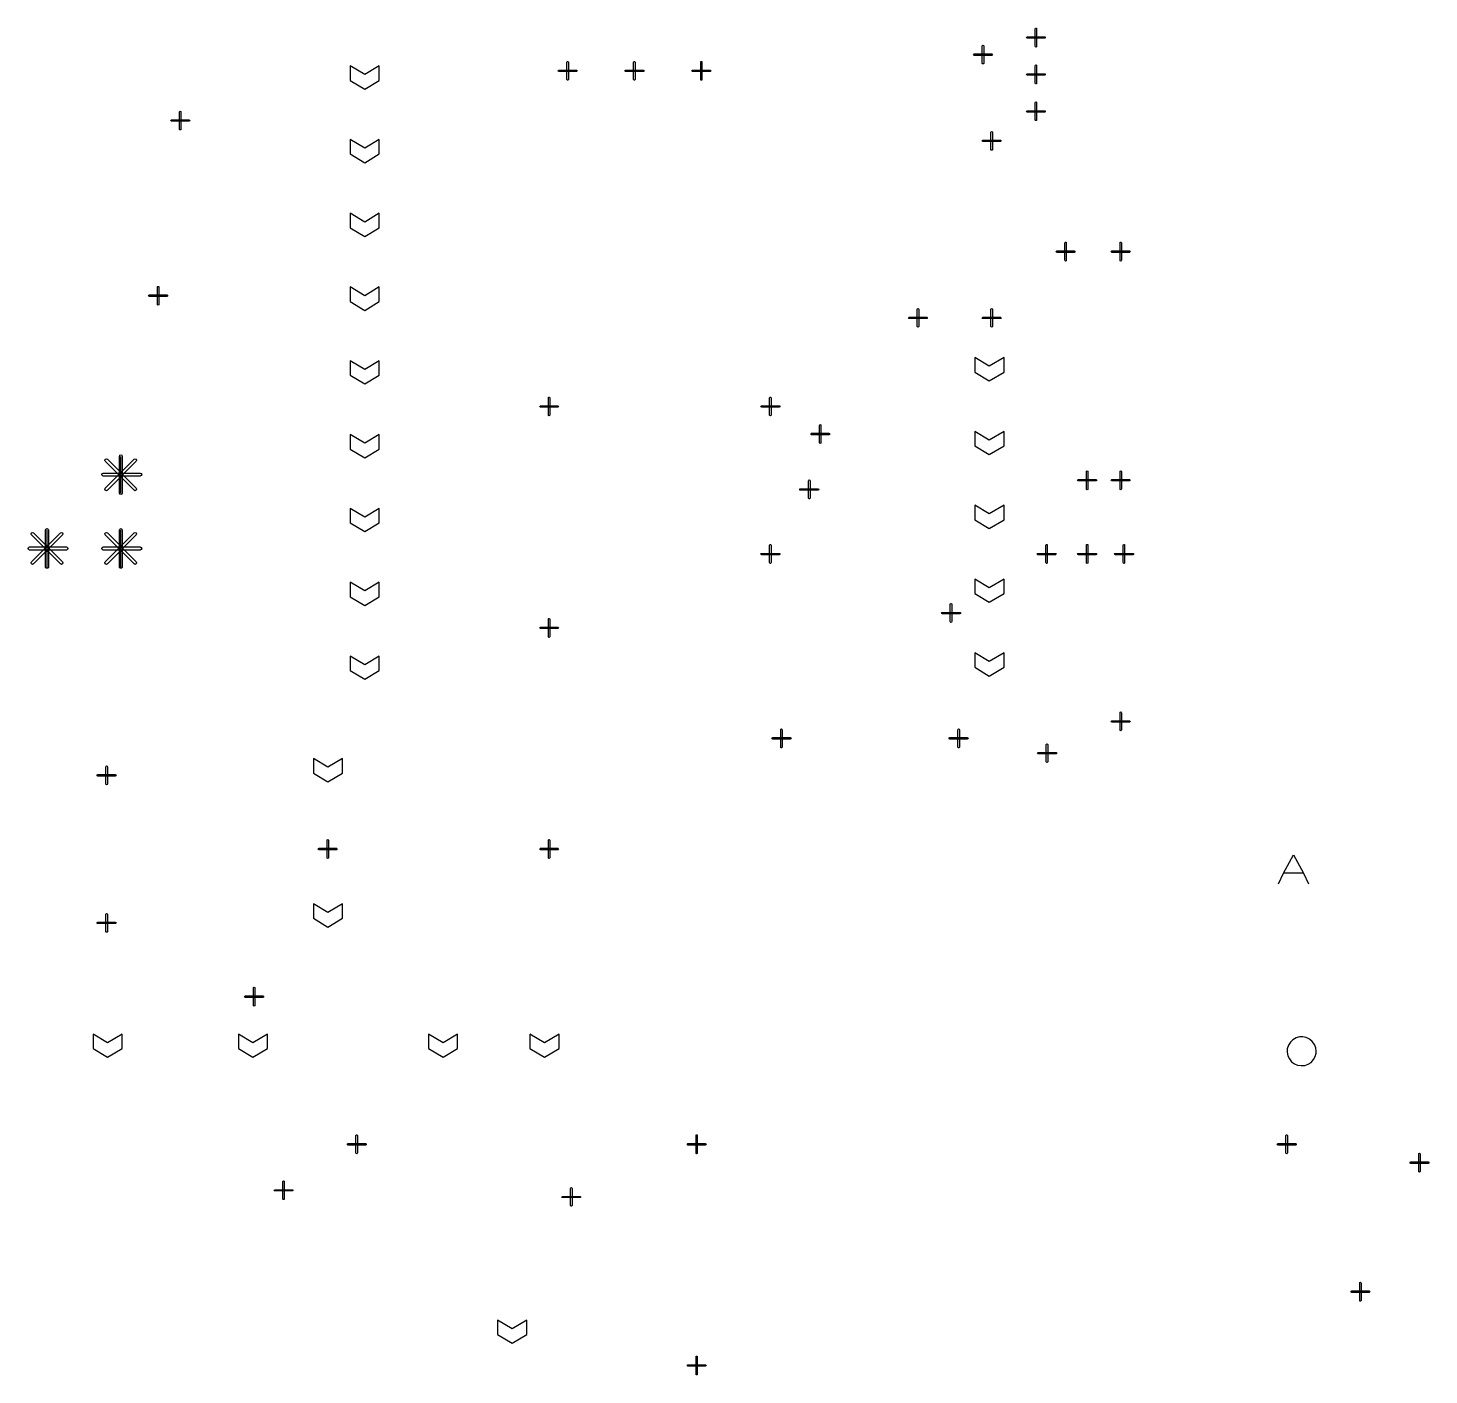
# Model space of a CAD drawing. Extents: x -658 to 530, y -320 to 521.
# Drawn here: x 100.2 to 236.6, y 121.2 to 252.4 of the extents above; entities that cross this region are included whole.
import ezdxf

# ---------------------------------------------------------------- set-up
doc = ezdxf.new("R2010")
doc.units = 0
doc.layers.add('1', color=1, linetype='CONTINUOUS')

msp = doc.modelspace()

# ---------------------------------------------------------------- linework, layer by layer
at = {"layer": '1'}
for p, q in [((197.43, 251.53), (197.45, 251.58)), ((197.45, 251.48), (197.43, 251.53)), ((197.45, 251.58), (197.5, 251.6)), ((197.5, 251.45), (197.45, 251.48)), ((197.5, 251.6), (199.2, 251.6)), ((199.2, 251.45), (197.5, 251.45)), ((198.28, 252.38), (198.3, 252.43)), ((198.28, 250.68), (198.28, 252.38)), ((198.3, 252.43), (198.35, 252.45)), ((198.35, 252.45), (198.4, 252.43)), ((198.4, 252.43), (198.4, 252.38)), ((198.4, 252.38), (198.4, 250.68)), ((199.2, 251.6), (199.25, 251.58)), ((199.25, 251.48), (199.2, 251.45)), ((199.25, 251.58), (199.25, 251.53)), ((199.25, 251.53), (199.25, 251.48)), ((192.25, 249.85), (192.28, 249.9)), ((192.28, 249.8), (192.25, 249.85)), ((192.28, 249.9), (192.33, 249.93)), ((192.33, 249.78), (192.28, 249.8)), ((192.33, 249.93), (194.03, 249.93)), ((194.03, 249.78), (192.33, 249.78)), ((193.1, 250.7), (193.13, 250.75)), ((193.1, 249), (193.1, 250.7)), ((193.13, 250.75), (193.18, 250.78)), ((193.18, 250.78), (193.23, 250.75)), ((193.23, 250.75), (193.25, 250.7)), ((193.25, 250.7), (193.25, 249)), ((194.03, 249.93), (194.08, 249.9)), ((194.08, 249.8), (194.03, 249.78)), ((194.08, 249.9), (194.1, 249.85)), ((194.1, 249.85), (194.08, 249.8)), ((198.3, 250.63), (198.28, 250.68)), ((198.35, 250.6), (198.3, 250.63)), ((198.4, 250.63), (198.35, 250.6)), ((198.4, 250.68), (198.4, 250.63)), ((132.95, 247.93), (131.53, 248.78)), ((131.53, 248.78), (131.53, 247.35)), ((134.35, 248.78), (132.95, 247.93)), ((134.35, 247.35), (134.35, 248.78)), ((152.65, 249.13), (152.68, 249.18)), ((152.65, 247.43), (152.65, 249.13)), ((152.68, 249.18), (152.73, 249.2)), ((152.73, 249.2), (152.78, 249.18)), ((152.78, 249.18), (152.8, 249.13)), ((152.8, 249.13), (152.8, 247.43)), ((159.15, 249.13), (159.18, 249.18)), ((159.15, 247.43), (159.15, 249.13)), ((159.18, 249.18), (159.23, 249.2)), ((159.23, 249.2), (159.28, 249.18)), ((159.28, 249.18), (159.3, 249.13)), ((159.3, 249.13), (159.3, 247.43)), ((165.68, 249.18), (165.73, 249.2)), ((165.68, 249.13), (165.68, 249.18)), ((165.68, 247.43), (165.68, 249.13)), ((165.73, 249.2), (165.78, 249.18)), ((165.78, 249.18), (165.8, 249.13)), ((165.8, 249.13), (165.8, 247.43)), ((193.13, 248.95), (193.1, 249)), ((193.18, 248.95), (193.13, 248.95)), ((193.23, 248.95), (193.18, 248.95)), ((193.25, 249), (193.23, 248.95)), ((198.28, 248.78), (198.3, 248.83)), ((198.28, 247.08), (198.28, 248.78)), ((198.3, 248.83), (198.35, 248.85)), ((198.35, 248.85), (198.4, 248.83)), ((198.4, 248.83), (198.4, 248.78)), ((198.4, 248.78), (198.4, 247.08)), ((131.53, 247.35), (132.95, 246.5)), ((132.95, 246.5), (134.35, 247.35)), ((151.8, 248.28), (151.83, 248.33)), ((151.83, 248.23), (151.8, 248.28)), ((151.83, 248.33), (151.88, 248.35)), ((151.88, 248.23), (151.83, 248.23)), ((151.88, 248.35), (153.58, 248.35)), ((153.58, 248.23), (151.88, 248.23)), ((152.68, 247.38), (152.65, 247.43)), ((152.73, 247.38), (152.68, 247.38)), ((152.78, 247.38), (152.73, 247.38)), ((152.8, 247.43), (152.78, 247.38)), ((153.58, 248.35), (153.63, 248.33)), ((153.63, 248.23), (153.58, 248.23)), ((153.63, 248.33), (153.65, 248.28)), ((153.65, 248.28), (153.63, 248.23)), ((158.3, 248.28), (158.33, 248.33)), ((158.33, 248.23), (158.3, 248.28)), ((158.33, 248.33), (158.38, 248.35)), ((158.38, 248.23), (158.33, 248.23)), ((158.38, 248.35), (160.08, 248.35)), ((160.08, 248.23), (158.38, 248.23)), ((159.18, 247.38), (159.15, 247.43)), ((159.23, 247.38), (159.18, 247.38)), ((159.28, 247.38), (159.23, 247.38)), ((159.3, 247.43), (159.28, 247.38)), ((160.08, 248.35), (160.13, 248.33)), ((160.13, 248.23), (160.08, 248.23)), ((160.13, 248.33), (160.15, 248.28)), ((160.15, 248.28), (160.13, 248.23)), ((164.83, 248.28), (164.85, 248.33)), ((164.85, 248.23), (164.83, 248.28)), ((164.85, 248.33), (164.9, 248.35)), ((164.9, 248.23), (164.85, 248.23)), ((164.9, 248.35), (166.58, 248.35)), ((166.58, 248.23), (164.9, 248.23)), ((165.68, 247.38), (165.68, 247.43)), ((165.73, 247.38), (165.68, 247.38)), ((165.78, 247.38), (165.73, 247.38)), ((165.8, 247.43), (165.78, 247.38)), ((166.58, 248.35), (166.63, 248.33)), ((166.63, 248.23), (166.58, 248.23)), ((166.63, 248.33), (166.65, 248.28)), ((166.65, 248.28), (166.63, 248.23)), ((197.43, 247.93), (197.45, 247.98)), ((197.45, 247.88), (197.43, 247.93)), ((197.45, 247.98), (197.5, 248)), ((197.5, 247.85), (197.45, 247.88)), ((197.5, 248), (199.2, 248)), ((199.2, 247.85), (197.5, 247.85)), ((198.3, 247.03), (198.28, 247.08)), ((198.35, 247), (198.3, 247.03)), ((198.4, 247.03), (198.35, 247)), ((198.4, 247.08), (198.4, 247.03)), ((199.2, 248), (199.25, 247.98)), ((199.25, 247.88), (199.2, 247.85)), ((199.25, 247.98), (199.25, 247.93)), ((199.25, 247.93), (199.25, 247.88)), ((114.9, 244.28), (114.93, 244.33)), ((114.93, 244.33), (114.98, 244.35)), ((114.98, 244.35), (115.03, 244.33)), ((115.03, 244.33), (115.05, 244.28)), ((197.43, 244.33), (197.45, 244.38)), ((197.45, 244.28), (197.43, 244.33)), ((197.45, 244.38), (197.5, 244.4)), ((197.5, 244.4), (199.2, 244.4)), ((198.28, 245.18), (198.3, 245.23)), ((198.28, 243.48), (198.28, 245.18)), ((198.3, 245.23), (198.35, 245.25)), ((198.35, 245.25), (198.4, 245.23)), ((198.4, 245.23), (198.4, 245.18)), ((198.4, 245.18), (198.4, 243.48)), ((199.2, 244.4), (199.25, 244.38)), ((199.25, 244.38), (199.25, 244.33)), ((199.25, 244.33), (199.25, 244.28)), ((114.05, 243.43), (114.08, 243.48)), ((114.08, 243.38), (114.05, 243.43)), ((114.08, 243.48), (114.13, 243.5)), ((114.13, 243.38), (114.08, 243.38)), ((114.13, 243.5), (115.83, 243.5)), ((115.83, 243.38), (114.13, 243.38)), ((114.9, 242.58), (114.9, 244.28)), ((115.05, 244.28), (115.05, 242.58)), ((115.83, 243.5), (115.88, 243.48)), ((115.88, 243.38), (115.83, 243.38)), ((115.88, 243.48), (115.9, 243.43)), ((115.9, 243.43), (115.88, 243.38)), ((197.5, 244.25), (197.45, 244.28)), ((199.2, 244.25), (197.5, 244.25)), ((198.3, 243.43), (198.28, 243.48)), ((198.35, 243.43), (198.3, 243.43)), ((198.4, 243.43), (198.35, 243.43)), ((198.4, 243.48), (198.4, 243.43)), ((199.25, 244.28), (199.2, 244.25)), ((114.93, 242.53), (114.9, 242.58)), ((114.98, 242.53), (114.93, 242.53)), ((115.03, 242.53), (114.98, 242.53)), ((115.05, 242.58), (115.03, 242.53)), ((132.95, 240.75), (131.53, 241.6)), ((131.53, 241.6), (131.53, 240.18)), ((134.35, 241.6), (132.95, 240.75)), ((134.35, 240.18), (134.35, 241.6)), ((193.95, 242.3), (193.98, 242.35)), ((193.95, 240.6), (193.95, 242.3)), ((193.98, 242.35), (194.03, 242.38)), ((194.03, 242.38), (194.08, 242.35)), ((194.08, 242.35), (194.1, 242.3)), ((194.1, 242.3), (194.1, 240.6)), ((193.1, 241.45), (193.13, 241.5)), ((193.13, 241.4), (193.1, 241.45)), ((193.13, 241.5), (193.18, 241.53)), ((193.18, 241.4), (193.13, 241.4)), ((193.18, 241.53), (194.88, 241.53)), ((194.88, 241.4), (193.18, 241.4)), ((193.98, 240.55), (193.95, 240.6)), ((194.03, 240.55), (193.98, 240.55)), ((194.08, 240.55), (194.03, 240.55)), ((194.1, 240.6), (194.08, 240.55)), ((194.88, 241.53), (194.93, 241.5)), ((194.93, 241.4), (194.88, 241.4)), ((194.93, 241.5), (194.95, 241.45)), ((194.95, 241.45), (194.93, 241.4)), ((131.53, 240.18), (132.95, 239.33)), ((132.95, 239.33), (134.35, 240.18)), ((132.95, 233.55), (131.53, 234.4)), ((131.53, 234.4), (131.53, 233)), ((134.35, 234.4), (132.95, 233.55)), ((134.35, 233), (134.35, 234.4)), ((131.53, 233), (132.95, 232.15)), ((132.95, 232.15), (134.35, 233)), ((200.3, 230.68), (200.33, 230.73)), ((200.33, 230.63), (200.3, 230.68)), ((200.33, 230.73), (200.38, 230.75)), ((200.38, 230.75), (202.08, 230.75)), ((201.15, 231.53), (201.18, 231.58)), ((201.15, 229.83), (201.15, 231.53)), ((201.18, 231.58), (201.23, 231.6)), ((201.23, 231.6), (201.28, 231.58)), ((201.28, 231.58), (201.28, 231.53)), ((201.28, 231.53), (201.28, 229.83)), ((202.08, 230.75), (202.13, 230.73)), ((202.13, 230.73), (202.13, 230.68)), ((202.13, 230.68), (202.13, 230.63)), ((205.68, 230.68), (205.7, 230.73)), ((205.7, 230.63), (205.68, 230.68)), ((205.7, 230.73), (205.75, 230.75)), ((205.75, 230.75), (207.45, 230.75)), ((206.53, 231.53), (206.55, 231.58)), ((206.53, 229.83), (206.53, 231.53)), ((206.55, 231.58), (206.6, 231.6)), ((206.6, 231.6), (206.65, 231.58)), ((206.65, 231.58), (206.68, 231.53)), ((206.68, 231.53), (206.68, 229.83)), ((207.45, 230.75), (207.5, 230.73)), ((207.5, 230.73), (207.53, 230.68)), ((207.53, 230.68), (207.5, 230.63)), ((200.38, 230.6), (200.33, 230.63)), ((202.08, 230.6), (200.38, 230.6)), ((201.18, 229.78), (201.15, 229.83)), ((201.23, 229.75), (201.18, 229.78)), ((201.28, 229.78), (201.23, 229.75)), ((201.28, 229.83), (201.28, 229.78)), ((202.13, 230.63), (202.08, 230.6)), ((205.75, 230.6), (205.7, 230.63)), ((207.45, 230.6), (205.75, 230.6)), ((206.55, 229.78), (206.53, 229.83)), ((206.6, 229.75), (206.55, 229.78)), ((206.65, 229.78), (206.6, 229.75)), ((206.68, 229.83), (206.65, 229.78)), ((207.5, 230.63), (207.45, 230.6)), ((112.75, 227.23), (112.78, 227.28)), ((112.75, 225.53), (112.75, 227.23)), ((112.78, 227.28), (112.83, 227.28)), ((112.83, 227.28), (112.88, 227.28)), ((112.88, 227.28), (112.9, 227.23)), ((112.9, 227.23), (112.9, 225.53)), ((132.95, 226.38), (131.53, 227.23)), ((131.53, 227.23), (131.53, 225.8)), ((134.35, 227.23), (132.95, 226.38)), ((134.35, 225.8), (134.35, 227.23)), ((111.9, 226.38), (111.93, 226.43)), ((111.93, 226.33), (111.9, 226.38)), ((111.93, 226.43), (111.98, 226.45)), ((111.98, 226.3), (111.93, 226.33)), ((111.98, 226.45), (113.68, 226.45)), ((113.68, 226.3), (111.98, 226.3)), ((112.78, 225.48), (112.75, 225.53)), ((112.83, 225.45), (112.78, 225.48)), ((112.88, 225.48), (112.83, 225.45)), ((112.9, 225.53), (112.88, 225.48)), ((113.68, 226.45), (113.73, 226.43)), ((113.73, 226.33), (113.68, 226.3)), ((113.73, 226.43), (113.75, 226.38)), ((113.75, 226.38), (113.73, 226.33)), ((131.53, 225.8), (132.95, 224.95)), ((132.95, 224.95), (134.35, 225.8)), ((185.93, 224.2), (185.95, 224.25)), ((185.95, 224.15), (185.93, 224.2)), ((185.95, 224.25), (186, 224.28)), ((186, 224.15), (185.95, 224.15)), ((186, 224.28), (187.7, 224.28)), ((187.7, 224.15), (186, 224.15)), ((186.78, 225.05), (186.8, 225.1)), ((186.78, 223.38), (186.78, 225.05)), ((186.8, 225.1), (186.85, 225.13)), ((186.85, 225.13), (186.9, 225.1)), ((186.9, 225.1), (186.93, 225.05)), ((186.93, 225.05), (186.93, 223.38)), ((187.7, 224.28), (187.75, 224.25)), ((187.75, 224.15), (187.7, 224.15)), ((187.75, 224.25), (187.75, 224.2)), ((187.75, 224.2), (187.75, 224.15)), ((193.1, 224.2), (193.13, 224.25)), ((193.13, 224.15), (193.1, 224.2)), ((193.13, 224.25), (193.18, 224.28)), ((193.18, 224.15), (193.13, 224.15)), ((193.18, 224.28), (194.88, 224.28)), ((194.88, 224.15), (193.18, 224.15)), ((193.95, 225.05), (193.98, 225.1)), ((193.95, 223.38), (193.95, 225.05)), ((193.98, 225.1), (194.03, 225.13)), ((194.03, 225.13), (194.08, 225.1)), ((194.08, 225.1), (194.1, 225.05)), ((194.1, 225.05), (194.1, 223.38)), ((194.88, 224.28), (194.93, 224.25)), ((194.93, 224.15), (194.88, 224.15)), ((194.93, 224.25), (194.95, 224.2)), ((194.95, 224.2), (194.93, 224.15)), ((186.8, 223.33), (186.78, 223.38)), ((186.85, 223.3), (186.8, 223.33)), ((186.9, 223.33), (186.85, 223.3)), ((186.93, 223.38), (186.9, 223.33)), ((193.98, 223.33), (193.95, 223.38)), ((194.03, 223.3), (193.98, 223.33)), ((194.08, 223.33), (194.03, 223.3)), ((194.1, 223.38), (194.08, 223.33)), ((132.95, 219.18), (131.53, 220.03)), ((131.53, 220.03), (131.53, 218.63)), ((134.35, 220.03), (132.95, 219.18)), ((134.35, 218.63), (134.35, 220.03)), ((193.8, 219.5), (192.4, 220.35)), ((192.4, 220.35), (192.4, 218.93)), ((195.23, 220.35), (193.8, 219.5)), ((195.23, 218.93), (195.23, 220.35)), ((131.53, 218.63), (132.95, 217.78)), ((132.95, 217.78), (134.35, 218.63)), ((192.4, 218.93), (193.8, 218.08)), ((193.8, 218.08), (195.23, 218.93)), ((150, 215.6), (150.03, 215.65)), ((150.03, 215.65), (150.08, 215.65)), ((150.08, 215.65), (151.75, 215.65)), ((150.85, 216.48), (150.9, 216.5)), ((150.85, 216.43), (150.85, 216.48)), ((150.85, 214.75), (150.85, 216.43)), ((150.9, 216.5), (150.95, 216.48)), ((150.95, 216.48), (150.98, 216.43)), ((150.98, 216.43), (150.98, 214.75)), ((151.75, 215.65), (151.8, 215.65)), ((151.8, 215.65), (151.83, 215.6)), ((171.55, 215.6), (171.58, 215.65)), ((171.58, 215.65), (171.63, 215.65)), ((171.63, 215.65), (173.33, 215.65)), ((172.4, 216.43), (172.43, 216.48)), ((172.4, 214.75), (172.4, 216.43)), ((172.43, 216.48), (172.48, 216.5)), ((172.48, 216.5), (172.53, 216.48)), ((172.53, 216.48), (172.55, 216.43)), ((172.55, 216.43), (172.55, 214.75)), ((173.33, 215.65), (173.38, 215.65)), ((173.38, 215.65), (173.4, 215.6)), ((150.03, 215.55), (150, 215.6)), ((150.08, 215.53), (150.03, 215.55)), ((151.75, 215.53), (150.08, 215.53)), ((150.85, 214.7), (150.85, 214.75)), ((150.9, 214.68), (150.85, 214.7)), ((150.95, 214.7), (150.9, 214.68)), ((150.98, 214.75), (150.95, 214.7)), ((151.8, 215.55), (151.75, 215.53)), ((151.83, 215.6), (151.8, 215.55)), ((171.58, 215.55), (171.55, 215.6)), ((171.63, 215.53), (171.58, 215.55)), ((173.33, 215.53), (171.63, 215.53)), ((172.43, 214.7), (172.4, 214.75)), ((172.48, 214.68), (172.43, 214.7)), ((172.53, 214.7), (172.48, 214.68)), ((172.55, 214.75), (172.53, 214.7)), ((173.38, 215.55), (173.33, 215.53)), ((173.4, 215.6), (173.38, 215.55)), ((176.4, 212.9), (176.43, 212.95)), ((176.43, 212.95), (176.48, 212.98)), ((176.48, 212.98), (178.18, 212.98)), ((177.25, 213.75), (177.28, 213.8)), ((177.25, 212.05), (177.25, 213.75)), ((177.28, 213.8), (177.33, 213.83)), ((177.33, 213.83), (177.38, 213.8)), ((177.38, 213.8), (177.4, 213.75)), ((177.4, 213.75), (177.4, 212.05)), ((178.18, 212.98), (178.23, 212.95)), ((178.23, 212.95), (178.25, 212.9)), ((193.8, 212.3), (192.4, 213.15)), ((192.4, 213.15), (192.4, 211.75)), ((195.23, 213.15), (193.8, 212.3)), ((195.23, 211.75), (195.23, 213.15)), ((132.95, 212), (131.53, 212.85)), ((131.53, 212.85), (131.53, 211.43)), ((134.35, 212.85), (132.95, 212)), ((134.35, 211.43), (134.35, 212.85)), ((176.43, 212.85), (176.4, 212.9)), ((176.48, 212.83), (176.43, 212.85)), ((178.18, 212.83), (176.48, 212.83)), ((177.28, 212), (177.25, 212.05)), ((177.33, 211.98), (177.28, 212)), ((177.38, 212), (177.33, 211.98)), ((177.4, 212.05), (177.38, 212)), ((178.23, 212.85), (178.18, 212.83)), ((178.25, 212.9), (178.23, 212.85)), ((192.4, 211.75), (193.8, 210.9)), ((193.8, 210.9), (195.23, 211.75)), ((107.63, 210.35), (107.68, 210.45)), ((107.68, 210.25), (107.63, 210.35)), ((107.68, 210.45), (107.78, 210.5)), ((107.68, 207.63), (110.5, 210.45)), ((110.5, 207.43), (107.68, 210.25)), ((107.78, 210.5), (107.88, 210.45)), ((107.88, 210.45), (110.7, 207.63)), ((110.7, 210.25), (107.88, 207.43)), ((109.05, 210.73), (109.08, 210.83)), ((109.05, 207.15), (109.05, 210.73)), ((109.08, 210.83), (109.18, 210.88)), ((109.18, 210.88), (109.28, 210.83)), ((109.18, 207.15), (109.18, 210.73)), ((109.18, 207.15), (109.18, 210.73)), ((109.18, 207.15), (109.18, 210.73)), ((109.28, 210.83), (109.33, 210.73)), ((109.33, 210.73), (109.33, 207.15)), ((110.5, 210.45), (110.6, 210.5)), ((110.6, 210.5), (110.7, 210.45)), ((110.7, 210.45), (110.73, 210.35)), ((110.73, 210.35), (110.7, 210.25)), ((131.53, 211.43), (132.95, 210.58)), ((132.95, 210.58), (134.35, 211.43)), ((107.35, 208.95), (107.38, 209.05)), ((107.38, 208.85), (107.35, 208.95)), ((107.38, 209.05), (107.48, 209.08)), ((107.48, 208.8), (107.38, 208.85)), ((107.48, 209.08), (111.08, 209.08)), ((111.08, 209.08), (111.18, 209.05)), ((111.18, 208.85), (111.08, 208.8)), ((111.18, 209.05), (111.23, 208.95)), ((111.23, 208.95), (111.18, 208.85)), ((203.25, 209.25), (203.28, 209.3)), ((203.25, 207.55), (203.25, 209.25)), ((203.28, 209.3), (203.33, 209.33)), ((203.33, 209.33), (203.38, 209.3)), ((203.38, 209.3), (203.4, 209.25)), ((203.4, 209.25), (203.4, 207.55)), ((206.53, 209.25), (206.55, 209.3)), ((206.53, 207.55), (206.53, 209.25)), ((206.55, 209.3), (206.6, 209.33)), ((206.6, 209.33), (206.65, 209.3)), ((206.65, 209.3), (206.68, 209.25)), ((206.68, 209.25), (206.68, 207.55)), ((111.08, 208.8), (107.48, 208.8)), ((107.63, 207.53), (107.68, 207.63)), ((107.68, 207.43), (107.63, 207.53)), ((110.7, 207.63), (110.73, 207.53)), ((110.73, 207.53), (110.7, 207.43)), ((175.33, 207.5), (175.35, 207.55)), ((175.35, 207.45), (175.33, 207.5)), ((175.35, 207.55), (175.4, 207.58)), ((175.4, 207.43), (175.35, 207.45)), ((175.4, 207.58), (177.1, 207.58)), ((176.18, 208.35), (176.2, 208.4)), ((176.18, 206.65), (176.18, 208.35)), ((176.2, 208.4), (176.25, 208.43)), ((176.25, 208.43), (176.3, 208.4)), ((176.3, 208.4), (176.33, 208.35)), ((176.33, 208.35), (176.33, 206.65)), ((177.1, 207.58), (177.15, 207.55)), ((177.15, 207.45), (177.1, 207.43)), ((177.15, 207.55), (177.18, 207.5)), ((177.18, 207.5), (177.15, 207.45)), ((202.4, 208.4), (202.43, 208.45)), ((202.43, 208.35), (202.4, 208.4)), ((202.43, 208.45), (202.48, 208.48)), ((202.48, 208.33), (202.43, 208.35)), ((202.48, 208.48), (204.18, 208.48)), ((204.18, 208.33), (202.48, 208.33)), ((203.28, 207.5), (203.25, 207.55)), ((203.33, 207.48), (203.28, 207.5)), ((203.38, 207.5), (203.33, 207.48)), ((203.4, 207.55), (203.38, 207.5)), ((204.18, 208.48), (204.23, 208.45)), ((204.23, 208.35), (204.18, 208.33)), ((204.23, 208.45), (204.25, 208.4)), ((204.25, 208.4), (204.23, 208.35)), ((205.68, 208.4), (205.7, 208.45)), ((205.7, 208.35), (205.68, 208.4)), ((205.7, 208.45), (205.75, 208.48)), ((205.75, 208.33), (205.7, 208.35)), ((205.75, 208.48), (207.45, 208.48)), ((207.45, 208.33), (205.75, 208.33)), ((206.55, 207.5), (206.53, 207.55)), ((206.6, 207.48), (206.55, 207.5)), ((206.65, 207.5), (206.6, 207.48)), ((206.68, 207.55), (206.65, 207.5)), ((207.45, 208.48), (207.5, 208.45)), ((207.5, 208.35), (207.45, 208.33)), ((207.5, 208.45), (207.53, 208.4)), ((207.53, 208.4), (207.5, 208.35)), ((107.78, 207.38), (107.68, 207.43)), ((107.88, 207.43), (107.78, 207.38)), ((109.08, 207.05), (109.05, 207.15)), ((109.18, 207), (109.08, 207.05)), ((109.28, 207.05), (109.18, 207)), ((109.33, 207.15), (109.28, 207.05)), ((110.6, 207.38), (110.5, 207.43)), ((110.7, 207.43), (110.6, 207.38)), ((177.1, 207.43), (175.4, 207.43)), ((176.2, 206.6), (176.18, 206.65)), ((176.25, 206.58), (176.2, 206.6)), ((176.3, 206.6), (176.25, 206.58)), ((176.33, 206.65), (176.3, 206.6)), ((132.95, 204.8), (131.53, 205.65)), ((131.53, 205.65), (131.53, 204.25)), ((134.35, 205.65), (132.95, 204.8)), ((134.35, 204.25), (134.35, 205.65)), ((193.8, 205.13), (192.4, 205.98)), ((192.4, 205.98), (192.4, 204.55)), ((195.23, 205.98), (193.8, 205.13)), ((195.23, 204.55), (195.23, 205.98)), ((101.85, 203.55), (101.9, 203.65)), ((101.85, 199.95), (101.85, 203.55)), ((101.9, 203.65), (102, 203.7)), ((102, 203.7), (102.1, 203.65)), ((102, 199.95), (102, 203.55)), ((102, 199.95), (102, 203.55)), ((102, 199.95), (102, 203.55)), ((102.1, 203.65), (102.13, 203.55)), ((102.13, 203.55), (102.13, 199.95)), ((109.05, 203.55), (109.08, 203.65)), ((109.05, 199.95), (109.05, 203.55)), ((109.08, 203.65), (109.18, 203.7)), ((109.18, 203.7), (109.28, 203.65)), ((109.18, 199.95), (109.18, 203.55)), ((109.18, 199.95), (109.18, 203.55)), ((109.18, 199.95), (109.18, 203.55)), ((109.28, 203.65), (109.33, 203.55)), ((109.33, 203.55), (109.33, 199.95)), ((131.53, 204.25), (132.95, 203.4)), ((132.95, 203.4), (134.35, 204.25)), ((192.4, 204.55), (193.8, 203.7)), ((193.8, 203.7), (195.23, 204.55)), ((100.45, 203.18), (100.48, 203.28)), ((100.48, 203.08), (100.45, 203.18)), ((100.48, 203.28), (100.58, 203.3)), ((100.48, 200.45), (103.3, 203.28)), ((103.3, 200.25), (100.48, 203.08)), ((100.58, 203.3), (100.68, 203.28)), ((100.68, 203.28), (103.5, 200.45)), ((103.5, 203.07), (100.68, 200.25)), ((103.3, 203.28), (103.4, 203.3)), ((103.4, 203.3), (103.5, 203.28)), ((103.5, 203.28), (103.55, 203.18)), ((103.55, 203.18), (103.5, 203.07)), ((107.63, 203.18), (107.68, 203.28)), ((107.68, 203.08), (107.63, 203.18)), ((107.68, 203.28), (107.78, 203.3)), ((107.68, 200.45), (110.5, 203.28)), ((110.5, 200.25), (107.68, 203.08)), ((107.78, 203.3), (107.88, 203.28)), ((107.88, 203.28), (110.7, 200.45)), ((110.7, 203.07), (107.88, 200.25)), ((110.5, 203.28), (110.6, 203.3)), ((110.6, 203.3), (110.7, 203.28)), ((110.7, 203.28), (110.73, 203.18)), ((110.73, 203.18), (110.7, 203.07)), ((172.4, 202.08), (172.43, 202.13)), ((172.4, 200.38), (172.4, 202.08)), ((172.43, 202.13), (172.48, 202.13)), ((172.48, 202.13), (172.53, 202.13)), ((172.53, 202.13), (172.55, 202.08)), ((172.55, 202.08), (172.55, 200.38)), ((199.3, 202.08), (199.33, 202.13)), ((199.3, 200.38), (199.3, 202.08)), ((199.33, 202.13), (199.38, 202.13)), ((199.38, 202.13), (199.43, 202.13)), ((199.43, 202.13), (199.45, 202.08)), ((199.45, 202.08), (199.45, 200.38)), ((203.25, 202.08), (203.28, 202.13)), ((203.25, 200.38), (203.25, 202.08)), ((203.28, 202.13), (203.33, 202.13)), ((203.33, 202.13), (203.38, 202.13)), ((203.38, 202.13), (203.4, 202.08)), ((203.4, 202.08), (203.4, 200.38)), ((206.85, 202.08), (206.88, 202.13)), ((206.85, 200.38), (206.85, 202.08)), ((206.88, 202.13), (206.93, 202.13)), ((206.93, 202.13), (206.98, 202.13)), ((206.98, 202.13), (206.98, 202.08)), ((206.98, 202.08), (206.98, 200.38)), ((100.15, 201.75), (100.2, 201.85)), ((100.2, 201.65), (100.15, 201.75)), ((100.2, 201.85), (100.3, 201.9)), ((100.3, 201.6), (100.2, 201.65)), ((100.3, 201.9), (103.9, 201.9)), ((103.9, 201.6), (100.3, 201.6)), ((103.9, 201.9), (104, 201.85)), ((104, 201.65), (103.9, 201.6)), ((104, 201.85), (104.03, 201.75)), ((104.03, 201.75), (104, 201.65)), ((107.35, 201.75), (107.38, 201.85)), ((107.38, 201.65), (107.35, 201.75)), ((107.38, 201.85), (107.48, 201.9)), ((107.48, 201.6), (107.38, 201.65)), ((107.48, 201.9), (111.08, 201.9)), ((111.08, 201.6), (107.48, 201.6)), ((111.08, 201.9), (111.18, 201.85)), ((111.18, 201.65), (111.08, 201.6)), ((111.18, 201.85), (111.23, 201.75)), ((111.23, 201.75), (111.18, 201.65)), ((171.55, 201.23), (171.58, 201.28)), ((171.58, 201.18), (171.55, 201.23)), ((171.58, 201.28), (171.63, 201.28)), ((171.63, 201.15), (171.58, 201.18)), ((171.63, 201.28), (173.33, 201.28)), ((173.33, 201.15), (171.63, 201.15)), ((173.33, 201.28), (173.38, 201.28)), ((173.38, 201.18), (173.33, 201.15)), ((173.38, 201.28), (173.4, 201.23)), ((173.4, 201.23), (173.38, 201.18)), ((198.45, 201.23), (198.48, 201.28)), ((198.48, 201.18), (198.45, 201.23)), ((198.48, 201.28), (198.53, 201.28)), ((198.53, 201.15), (198.48, 201.18)), ((198.53, 201.28), (200.23, 201.28)), ((200.23, 201.15), (198.53, 201.15)), ((200.23, 201.28), (200.28, 201.28)), ((200.28, 201.18), (200.23, 201.15)), ((200.28, 201.28), (200.3, 201.23)), ((200.3, 201.23), (200.28, 201.18)), ((202.4, 201.23), (202.43, 201.28)), ((202.43, 201.18), (202.4, 201.23)), ((202.43, 201.28), (202.48, 201.28)), ((202.48, 201.15), (202.43, 201.18)), ((202.48, 201.28), (204.18, 201.28)), ((204.18, 201.15), (202.48, 201.15)), ((204.18, 201.28), (204.23, 201.28)), ((204.23, 201.18), (204.18, 201.15)), ((204.23, 201.28), (204.25, 201.23)), ((204.25, 201.23), (204.23, 201.18)), ((206, 201.23), (206.03, 201.28)), ((206.03, 201.18), (206, 201.23)), ((206.03, 201.28), (206.08, 201.28)), ((206.08, 201.15), (206.03, 201.18)), ((206.08, 201.28), (207.78, 201.28)), ((207.78, 201.15), (206.08, 201.15)), ((207.78, 201.28), (207.83, 201.28)), ((207.83, 201.18), (207.78, 201.15)), ((207.83, 201.28), (207.83, 201.23)), ((207.83, 201.23), (207.83, 201.18)), ((100.45, 200.35), (100.48, 200.45)), ((100.48, 200.25), (100.45, 200.35)), ((100.58, 200.2), (100.48, 200.25)), ((100.68, 200.25), (100.58, 200.2)), ((101.9, 199.85), (101.85, 199.95)), ((102, 199.83), (101.9, 199.85)), ((102.1, 199.85), (102, 199.83)), ((102.13, 199.95), (102.1, 199.85)), ((103.4, 200.2), (103.3, 200.25)), ((103.5, 200.25), (103.4, 200.2)), ((103.5, 200.45), (103.55, 200.35)), ((103.55, 200.35), (103.5, 200.25)), ((107.63, 200.35), (107.68, 200.45)), ((107.68, 200.25), (107.63, 200.35)), ((107.78, 200.2), (107.68, 200.25)), ((107.88, 200.25), (107.78, 200.2)), ((109.08, 199.85), (109.05, 199.95)), ((109.18, 199.83), (109.08, 199.85)), ((109.28, 199.85), (109.18, 199.83)), ((109.33, 199.95), (109.28, 199.85)), ((110.6, 200.2), (110.5, 200.25)), ((110.7, 200.25), (110.6, 200.2)), ((110.7, 200.45), (110.73, 200.35)), ((110.73, 200.35), (110.7, 200.25)), ((172.43, 200.33), (172.4, 200.38)), ((172.48, 200.3), (172.43, 200.33)), ((172.53, 200.33), (172.48, 200.3)), ((172.55, 200.38), (172.53, 200.33)), ((199.33, 200.33), (199.3, 200.38)), ((199.38, 200.3), (199.33, 200.33)), ((199.43, 200.33), (199.38, 200.3)), ((199.45, 200.38), (199.43, 200.33)), ((203.28, 200.33), (203.25, 200.38)), ((203.33, 200.3), (203.28, 200.33)), ((203.38, 200.33), (203.33, 200.3)), ((203.4, 200.38), (203.38, 200.33)), ((206.88, 200.33), (206.85, 200.38)), ((206.93, 200.3), (206.88, 200.33)), ((206.98, 200.33), (206.93, 200.3)), ((206.98, 200.38), (206.98, 200.33)), ((132.95, 197.63), (131.53, 198.48)), ((131.53, 198.48), (131.53, 197.05)), ((134.35, 198.48), (132.95, 197.63)), ((134.35, 197.05), (134.35, 198.48)), ((193.8, 197.93), (192.4, 198.78)), ((192.4, 198.78), (192.4, 197.38)), ((195.23, 198.78), (193.8, 197.93)), ((195.23, 197.38), (195.23, 198.78)), ((131.53, 197.05), (132.95, 196.2)), ((132.95, 196.2), (134.35, 197.05)), ((192.4, 197.38), (193.8, 196.53)), ((193.8, 196.53), (195.23, 197.38)), ((189.15, 195.48), (189.18, 195.53)), ((189.18, 195.43), (189.15, 195.48)), ((189.18, 195.53), (189.23, 195.53)), ((189.23, 195.4), (189.18, 195.43)), ((189.23, 195.53), (190.93, 195.53)), ((190.93, 195.4), (189.23, 195.4)), ((190, 196.33), (190.03, 196.38)), ((190, 194.63), (190, 196.33)), ((190.03, 196.38), (190.08, 196.38)), ((190.08, 196.38), (190.13, 196.38)), ((190.13, 196.38), (190.15, 196.33)), ((190.15, 196.33), (190.15, 194.63)), ((190.93, 195.53), (190.98, 195.53)), ((190.98, 195.43), (190.93, 195.4)), ((190.98, 195.53), (191, 195.48)), ((191, 195.48), (190.98, 195.43)), ((150, 194.03), (150.03, 194.08)), ((150.03, 193.98), (150, 194.03)), ((150.03, 194.08), (150.08, 194.1)), ((150.08, 193.95), (150.03, 193.98)), ((150.08, 194.1), (151.75, 194.1)), ((151.75, 193.95), (150.08, 193.95)), ((150.85, 194.93), (150.9, 194.95)), ((150.85, 194.88), (150.85, 194.93)), ((150.85, 193.18), (150.85, 194.88)), ((150.9, 194.95), (150.95, 194.93)), ((150.95, 194.93), (150.98, 194.88)), ((150.98, 194.88), (150.98, 193.18)), ((151.75, 194.1), (151.8, 194.08)), ((151.8, 193.98), (151.75, 193.95)), ((151.8, 194.08), (151.83, 194.03)), ((151.83, 194.03), (151.8, 193.98)), ((190.03, 194.58), (190, 194.63)), ((190.08, 194.55), (190.03, 194.58)), ((190.13, 194.58), (190.08, 194.55)), ((190.15, 194.63), (190.13, 194.58)), ((150.85, 193.13), (150.85, 193.18)), ((150.9, 193.1), (150.85, 193.13)), ((150.95, 193.13), (150.9, 193.1)), ((150.98, 193.18), (150.95, 193.13)), ((132.95, 190.43), (131.53, 191.28)), ((131.53, 191.28), (131.53, 189.88)), ((134.35, 191.28), (132.95, 190.43)), ((134.35, 189.88), (134.35, 191.28)), ((193.8, 190.75), (192.4, 191.6)), ((192.4, 191.6), (192.4, 190.18)), ((195.23, 191.6), (193.8, 190.75)), ((195.23, 190.18), (195.23, 191.6)), ((131.53, 189.88), (132.95, 189.03)), ((132.95, 189.03), (134.35, 189.88)), ((192.4, 190.18), (193.8, 189.33)), ((193.8, 189.33), (195.23, 190.18)), ((206.53, 185.75), (206.55, 185.8)), ((206.53, 184.08), (206.53, 185.75)), ((206.55, 185.8), (206.6, 185.83)), ((206.6, 185.83), (206.65, 185.8)), ((206.65, 185.8), (206.68, 185.75)), ((206.68, 185.75), (206.68, 184.08)), ((205.68, 184.9), (205.7, 184.95)), ((205.7, 184.85), (205.68, 184.9)), ((205.7, 184.95), (205.75, 184.98)), ((205.75, 184.85), (205.7, 184.85)), ((205.75, 184.98), (207.45, 184.98)), ((207.45, 184.85), (205.75, 184.85)), ((207.45, 184.98), (207.5, 184.95)), ((207.5, 184.85), (207.45, 184.85)), ((207.5, 184.95), (207.53, 184.9)), ((207.53, 184.9), (207.5, 184.85)), ((172.63, 183.25), (172.65, 183.3)), ((172.65, 183.2), (172.63, 183.25)), ((172.65, 183.3), (172.7, 183.33)), ((172.7, 183.18), (172.65, 183.2)), ((172.7, 183.33), (174.4, 183.33)), ((174.4, 183.18), (172.7, 183.18)), ((173.48, 184.1), (173.5, 184.15)), ((173.48, 182.4), (173.48, 184.1)), ((173.5, 184.15), (173.55, 184.18)), ((173.55, 184.18), (173.6, 184.15)), ((173.6, 184.15), (173.63, 184.1)), ((173.63, 184.1), (173.63, 182.4)), ((174.4, 183.33), (174.45, 183.3)), ((174.45, 183.2), (174.4, 183.18)), ((174.45, 183.3), (174.48, 183.25)), ((174.48, 183.25), (174.45, 183.2)), ((189.88, 183.25), (189.9, 183.3)), ((189.9, 183.2), (189.88, 183.25)), ((189.9, 183.3), (189.95, 183.33)), ((189.95, 183.18), (189.9, 183.2)), ((189.95, 183.33), (191.65, 183.33)), ((191.65, 183.18), (189.95, 183.18)), ((190.73, 184.1), (190.75, 184.15)), ((190.73, 182.4), (190.73, 184.1)), ((190.75, 184.15), (190.8, 184.18)), ((190.8, 184.18), (190.85, 184.15)), ((190.85, 184.15), (190.88, 184.1)), ((190.88, 184.1), (190.88, 182.4)), ((191.65, 183.33), (191.7, 183.3)), ((191.7, 183.2), (191.65, 183.18)), ((191.7, 183.3), (191.73, 183.25)), ((191.73, 183.25), (191.7, 183.2)), ((206.55, 184.03), (206.53, 184.08)), ((206.6, 184), (206.55, 184.03)), ((206.65, 184.03), (206.6, 184)), ((206.68, 184.08), (206.65, 184.03)), ((173.5, 182.35), (173.48, 182.4)), ((173.55, 182.33), (173.5, 182.35)), ((173.6, 182.35), (173.55, 182.33)), ((173.63, 182.4), (173.6, 182.35)), ((190.75, 182.35), (190.73, 182.4)), ((190.8, 182.33), (190.75, 182.35)), ((190.85, 182.35), (190.8, 182.33)), ((190.88, 182.4), (190.85, 182.35)), ((198.5, 181.83), (198.53, 181.88)), ((198.53, 181.75), (198.5, 181.83)), ((198.53, 181.88), (198.58, 181.88)), ((198.58, 181.75), (198.53, 181.75)), ((198.58, 181.88), (200.28, 181.88)), ((200.28, 181.75), (198.58, 181.75)), ((199.35, 182.65), (199.38, 182.7)), ((199.35, 180.98), (199.35, 182.65)), ((199.38, 182.7), (199.43, 182.73)), ((199.43, 182.73), (199.48, 182.7)), ((199.48, 182.7), (199.5, 182.65)), ((199.5, 182.65), (199.5, 180.98)), ((200.28, 181.88), (200.33, 181.88)), ((200.33, 181.75), (200.28, 181.75)), ((200.33, 181.88), (200.35, 181.83)), ((200.35, 181.83), (200.33, 181.75)), ((107.73, 180.5), (107.75, 180.55)), ((107.73, 178.8), (107.73, 180.5)), ((107.75, 180.55), (107.8, 180.58)), ((107.8, 180.58), (107.85, 180.55)), ((107.85, 180.55), (107.88, 180.5)), ((107.88, 180.5), (107.88, 178.8)), ((129.35, 180.45), (127.95, 181.3)), ((127.95, 181.3), (127.95, 179.88)), ((130.78, 181.3), (129.35, 180.45)), ((130.78, 179.88), (130.78, 181.3)), ((199.38, 180.93), (199.35, 180.98)), ((199.43, 180.9), (199.38, 180.93)), ((199.48, 180.93), (199.43, 180.9)), ((199.5, 180.98), (199.48, 180.93)), ((106.88, 179.65), (106.9, 179.7)), ((106.9, 179.6), (106.88, 179.65)), ((106.9, 179.7), (106.95, 179.73)), ((106.95, 179.58), (106.9, 179.6)), ((106.95, 179.73), (108.65, 179.73)), ((108.65, 179.58), (106.95, 179.58)), ((107.75, 178.75), (107.73, 178.8)), ((107.88, 178.8), (107.85, 178.75)), ((108.65, 179.73), (108.7, 179.7)), ((108.7, 179.6), (108.65, 179.58)), ((108.7, 179.7), (108.73, 179.65)), ((108.73, 179.65), (108.7, 179.6)), ((127.95, 179.88), (129.35, 179.03)), ((129.35, 179.03), (130.78, 179.88)), ((107.8, 178.73), (107.75, 178.75)), ((107.85, 178.75), (107.8, 178.73)), ((129.28, 173.33), (129.3, 173.38)), ((129.28, 171.63), (129.28, 173.33)), ((129.3, 173.38), (129.35, 173.4)), ((129.35, 173.4), (129.4, 173.38)), ((129.4, 173.38), (129.43, 173.33)), ((129.43, 173.33), (129.43, 171.63)), ((150.85, 173.38), (150.9, 173.4)), ((150.85, 173.33), (150.85, 173.38)), ((150.85, 171.63), (150.85, 173.33)), ((150.9, 173.4), (150.95, 173.38)), ((150.95, 173.38), (150.98, 173.33)), ((150.98, 173.33), (150.98, 171.63)), ((128.43, 172.48), (128.45, 172.53)), ((128.45, 172.43), (128.43, 172.48)), ((128.45, 172.53), (128.5, 172.55)), ((128.5, 172.4), (128.45, 172.43)), ((128.5, 172.55), (130.2, 172.55)), ((130.2, 172.4), (128.5, 172.4)), ((130.2, 172.55), (130.25, 172.53)), ((130.25, 172.43), (130.2, 172.4)), ((130.25, 172.53), (130.28, 172.48)), ((130.28, 172.48), (130.25, 172.43)), ((150, 172.48), (150.03, 172.53)), ((150.03, 172.43), (150, 172.48)), ((150.03, 172.53), (150.08, 172.55)), ((150.08, 172.4), (150.03, 172.43)), ((150.08, 172.55), (151.75, 172.55)), ((151.75, 172.4), (150.08, 172.4)), ((151.75, 172.55), (151.8, 172.53)), ((151.8, 172.43), (151.75, 172.4)), ((151.8, 172.53), (151.83, 172.48)), ((151.83, 172.48), (151.8, 172.43)), ((129.3, 171.58), (129.28, 171.63)), ((129.35, 171.55), (129.3, 171.58)), ((129.4, 171.58), (129.35, 171.55)), ((129.43, 171.63), (129.4, 171.58)), ((150.85, 171.58), (150.85, 171.63)), ((150.9, 171.55), (150.85, 171.58)), ((150.95, 171.58), (150.9, 171.55)), ((150.98, 171.63), (150.95, 171.58)), ((222.45, 170.13), (223.43, 171.9)), ((223.43, 171.9), (224.4, 170.13)), ((221.98, 169.08), (222.45, 170.13)), ((224.4, 170.13), (222.45, 170.13)), ((224.4, 170.13), (224.88, 169.08)), ((129.35, 166.3), (127.95, 167.15)), ((127.95, 167.15), (127.95, 165.73)), ((130.78, 167.15), (129.35, 166.3)), ((130.78, 165.73), (130.78, 167.15)), ((106.88, 165.28), (106.9, 165.33)), ((106.9, 165.23), (106.88, 165.28)), ((106.9, 165.33), (106.95, 165.35)), ((106.95, 165.23), (106.9, 165.23)), ((106.95, 165.35), (108.65, 165.35)), ((108.65, 165.23), (106.95, 165.23)), ((107.73, 166.13), (107.75, 166.18)), ((107.73, 164.43), (107.73, 166.13)), ((107.75, 166.18), (107.8, 166.2)), ((107.8, 166.2), (107.85, 166.18)), ((107.85, 166.18), (107.88, 166.13)), ((107.88, 166.13), (107.88, 164.43)), ((108.65, 165.35), (108.7, 165.33)), ((108.7, 165.23), (108.65, 165.23)), ((108.7, 165.33), (108.73, 165.28)), ((108.73, 165.28), (108.7, 165.23)), ((127.95, 165.73), (129.35, 164.88)), ((129.35, 164.88), (130.78, 165.73)), ((107.75, 164.38), (107.73, 164.43)), ((107.8, 164.38), (107.75, 164.38)), ((107.85, 164.38), (107.8, 164.38)), ((107.88, 164.43), (107.85, 164.38)), ((122.1, 158.95), (122.13, 159)), ((122.1, 157.25), (122.1, 158.95)), ((122.13, 159), (122.18, 159.03)), ((122.18, 159.03), (122.23, 159)), ((122.23, 159), (122.23, 158.95)), ((122.23, 158.95), (122.23, 157.25)), ((121.25, 158.1), (121.28, 158.15)), ((121.28, 158.05), (121.25, 158.1)), ((121.28, 158.15), (121.33, 158.18)), ((121.33, 158.03), (121.28, 158.05)), ((121.33, 158.18), (123.03, 158.18)), ((123.03, 158.03), (121.33, 158.03)), ((122.13, 157.2), (122.1, 157.25)), ((122.18, 157.18), (122.13, 157.2)), ((122.23, 157.2), (122.18, 157.18)), ((122.23, 157.25), (122.23, 157.2)), ((123.03, 158.18), (123.08, 158.15)), ((123.08, 158.05), (123.03, 158.03)), ((123.08, 158.15), (123.08, 158.1)), ((123.08, 158.1), (123.08, 158.05)), ((107.9, 153.6), (106.5, 154.45)), ((106.5, 154.45), (106.5, 153.05)), ((109.33, 154.45), (107.9, 153.6)), ((109.33, 153.05), (109.33, 154.45)), ((122.05, 153.6), (120.65, 154.45)), ((120.65, 154.45), (120.65, 153.05)), ((123.48, 154.45), (122.05, 153.6)), ((123.48, 153.05), (123.48, 154.45)), ((140.58, 153.6), (139.15, 154.45)), ((139.15, 154.45), (139.15, 153.05)), ((141.98, 154.45), (140.58, 153.6)), ((141.98, 153.05), (141.98, 154.45)), ((150.48, 153.6), (149.05, 154.45)), ((149.05, 154.45), (149.05, 153.05)), ((151.9, 154.45), (150.48, 153.6)), ((151.9, 153.05), (151.9, 154.45)), ((106.5, 153.05), (107.9, 152.2)), ((107.9, 152.2), (109.33, 153.05)), ((120.65, 153.05), (122.05, 152.2)), ((122.05, 152.2), (123.48, 153.05)), ((139.15, 153.05), (140.58, 152.2)), ((140.58, 152.2), (141.98, 153.05)), ((149.05, 153.05), (150.48, 152.2)), ((150.48, 152.2), (151.9, 153.05)), ((222.83, 153.03), (222.8, 152.7)), ((222.93, 153.38), (222.83, 153.03)), ((223.13, 153.68), (222.93, 153.38)), ((223.38, 153.9), (223.13, 153.68)), ((223.68, 154.08), (223.38, 153.9)), ((224, 154.18), (223.68, 154.08)), ((224.35, 154.2), (224, 154.18)), ((224.68, 154.13), (224.35, 154.2)), ((225, 153.95), (224.68, 154.13)), ((225.25, 153.73), (225, 153.95)), ((225.48, 153.45), (225.25, 153.73)), ((225.6, 153.13), (225.48, 153.45)), ((225.63, 152.78), (225.6, 153.13)), ((222.8, 152.7), (222.88, 152.35)), ((222.88, 152.35), (223.03, 152.03)), ((223.03, 152.03), (223.23, 151.75)), ((223.23, 151.75), (223.53, 151.55)), ((223.53, 151.55), (223.83, 151.43)), ((224.53, 151.4), (224.85, 151.53)), ((224.85, 151.53), (225.15, 151.7)), ((225.15, 151.7), (225.38, 151.98)), ((225.38, 151.98), (225.55, 152.28)), ((225.55, 152.28), (225.63, 152.6)), ((225.63, 152.6), (225.63, 152.78)), ((223.83, 151.43), (224.18, 151.38)), ((224.18, 151.38), (224.53, 151.4)), ((131.28, 143.78), (131.33, 143.8)), ((131.28, 143.73), (131.28, 143.78)), ((131.28, 143.68), (131.28, 143.73)), ((131.33, 143.65), (131.28, 143.68)), ((131.33, 143.8), (133.03, 143.8)), ((133.03, 143.65), (131.33, 143.65)), ((132.1, 144.58), (132.13, 144.63)), ((132.1, 142.88), (132.1, 144.58)), ((132.13, 144.63), (132.18, 144.65)), ((132.18, 144.65), (132.23, 144.63)), ((132.23, 144.63), (132.25, 144.58)), ((132.25, 144.58), (132.25, 142.88)), ((133.03, 143.8), (133.08, 143.78)), ((133.08, 143.68), (133.03, 143.65)), ((133.08, 143.78), (133.1, 143.73)), ((133.1, 143.73), (133.08, 143.68)), ((164.38, 143.78), (164.43, 143.8)), ((164.38, 143.73), (164.38, 143.78)), ((164.38, 143.68), (164.38, 143.73)), ((164.43, 143.65), (164.38, 143.68)), ((164.43, 143.8), (166.13, 143.8)), ((166.13, 143.65), (164.43, 143.65)), ((165.23, 144.63), (165.28, 144.65)), ((165.23, 144.58), (165.23, 144.63)), ((165.23, 142.88), (165.23, 144.58)), ((165.28, 144.65), (165.33, 144.63)), ((165.33, 144.63), (165.35, 144.58)), ((165.35, 144.58), (165.35, 142.88)), ((166.13, 143.8), (166.18, 143.78)), ((166.18, 143.68), (166.13, 143.65)), ((166.18, 143.78), (166.2, 143.73)), ((166.2, 143.73), (166.18, 143.68)), ((221.85, 143.73), (221.88, 143.78)), ((221.88, 143.68), (221.85, 143.73)), ((221.88, 143.78), (221.93, 143.8)), ((221.93, 143.65), (221.88, 143.68)), ((221.93, 143.8), (223.63, 143.8)), ((223.63, 143.65), (221.93, 143.65)), ((222.7, 144.58), (222.73, 144.63)), ((222.7, 142.88), (222.7, 144.58)), ((222.73, 144.63), (222.78, 144.65)), ((222.78, 144.65), (222.83, 144.63)), ((222.83, 144.63), (222.85, 144.58)), ((222.85, 144.58), (222.85, 142.88)), ((223.63, 143.8), (223.68, 143.78)), ((223.68, 143.68), (223.63, 143.65)), ((223.68, 143.78), (223.7, 143.73)), ((223.7, 143.73), (223.68, 143.68)), ((132.13, 142.83), (132.1, 142.88)), ((132.18, 142.8), (132.13, 142.83)), ((132.23, 142.83), (132.18, 142.8)), ((132.25, 142.88), (132.23, 142.83)), ((165.23, 142.83), (165.23, 142.88)), ((165.28, 142.8), (165.23, 142.83)), ((165.33, 142.83), (165.28, 142.8)), ((165.35, 142.88), (165.33, 142.83)), ((222.73, 142.83), (222.7, 142.88)), ((222.78, 142.8), (222.73, 142.83)), ((222.83, 142.83), (222.78, 142.8)), ((222.85, 142.88), (222.83, 142.83)), ((234.8, 141.98), (234.85, 142)), ((234.8, 141.93), (234.8, 141.98)), ((234.85, 142), (236.55, 142)), ((235.65, 142.83), (235.7, 142.85)), ((235.65, 142.78), (235.65, 142.83)), ((235.65, 141.08), (235.65, 142.78)), ((235.7, 142.85), (235.75, 142.83)), ((235.75, 142.83), (235.78, 142.78)), ((235.78, 142.78), (235.78, 141.08)), ((236.55, 142), (236.6, 141.98)), ((236.6, 141.98), (236.63, 141.93)), ((234.8, 141.88), (234.8, 141.93)), ((234.85, 141.85), (234.8, 141.88)), ((236.55, 141.85), (234.85, 141.85)), ((235.65, 141.03), (235.65, 141.08)), ((235.7, 141), (235.65, 141.03)), ((235.75, 141.03), (235.7, 141)), ((235.78, 141.08), (235.75, 141.03)), ((236.6, 141.88), (236.55, 141.85)), ((236.63, 141.93), (236.6, 141.88)), ((124.13, 139.23), (124.15, 139.28)), ((124.15, 139.18), (124.13, 139.23)), ((124.15, 139.28), (124.2, 139.3)), ((124.2, 139.3), (125.9, 139.3)), ((124.98, 140.08), (125, 140.13)), ((124.98, 138.38), (124.98, 140.08)), ((125, 140.13), (125.05, 140.15)), ((125.05, 140.15), (125.1, 140.13)), ((125.1, 140.13), (125.1, 140.08)), ((125.1, 140.08), (125.1, 138.38)), ((125.9, 139.3), (125.95, 139.28)), ((125.95, 139.28), (125.95, 139.23)), ((125.95, 139.23), (125.95, 139.18)), ((153, 139.43), (153.03, 139.48)), ((153, 137.75), (153, 139.43)), ((153.03, 139.48), (153.08, 139.5)), ((153.08, 139.5), (153.13, 139.48)), ((153.13, 139.48), (153.15, 139.43)), ((153.15, 139.43), (153.15, 137.75)), ((124.2, 139.18), (124.15, 139.18)), ((125.9, 139.18), (124.2, 139.18)), ((125, 138.33), (124.98, 138.38)), ((125.05, 138.33), (125, 138.33)), ((125.1, 138.33), (125.05, 138.33)), ((125.1, 138.38), (125.1, 138.33)), ((125.95, 139.18), (125.9, 139.18)), ((152.15, 138.58), (152.18, 138.63)), ((152.18, 138.53), (152.15, 138.58)), ((152.18, 138.63), (152.23, 138.65)), ((152.23, 138.53), (152.18, 138.53)), ((152.23, 138.65), (153.93, 138.65)), ((153.93, 138.53), (152.23, 138.53)), ((153.93, 138.65), (153.98, 138.63)), ((153.98, 138.53), (153.93, 138.53)), ((153.98, 138.63), (153.98, 138.58)), ((153.98, 138.58), (153.98, 138.53)), ((153.03, 137.7), (153, 137.75)), ((153.08, 137.68), (153.03, 137.7)), ((153.13, 137.7), (153.08, 137.68)), ((153.15, 137.75), (153.13, 137.7)), ((229.9, 130.25), (229.95, 130.28)), ((229.9, 130.2), (229.9, 130.25)), ((229.9, 128.5), (229.9, 130.2)), ((229.95, 130.28), (230, 130.25)), ((230, 130.25), (230.03, 130.2)), ((230.03, 130.2), (230.03, 128.5)), ((229.05, 129.4), (229.1, 129.43)), ((229.05, 129.35), (229.05, 129.4)), ((229.05, 129.3), (229.05, 129.35)), ((229.1, 129.28), (229.05, 129.3)), ((229.1, 129.43), (230.8, 129.43)), ((230.8, 129.28), (229.1, 129.28)), ((229.9, 128.45), (229.9, 128.5)), ((229.95, 128.43), (229.9, 128.45)), ((230, 128.45), (229.95, 128.43)), ((230.03, 128.5), (230, 128.45)), ((230.8, 129.43), (230.85, 129.4)), ((230.85, 129.3), (230.8, 129.28)), ((230.85, 129.4), (230.88, 129.35)), ((230.88, 129.35), (230.85, 129.3)), ((147.33, 125.75), (145.9, 126.6)), ((145.9, 126.6), (145.9, 125.2)), ((148.73, 126.6), (147.33, 125.75)), ((148.73, 125.2), (148.73, 126.6)), ((145.9, 125.2), (147.33, 124.35)), ((147.33, 124.35), (148.73, 125.2)), ((165.23, 123.03), (165.23, 123.08)), ((165.23, 123.08), (165.28, 123.08)), ((165.23, 121.33), (165.23, 123.03)), ((165.28, 123.08), (165.33, 123.08)), ((165.33, 123.08), (165.35, 123.03)), ((165.35, 123.03), (165.35, 121.33)), ((164.38, 122.18), (164.38, 122.23)), ((164.38, 122.23), (164.43, 122.23)), ((164.38, 122.13), (164.38, 122.18)), ((164.43, 122.1), (164.38, 122.13)), ((164.43, 122.23), (166.13, 122.23)), ((166.13, 122.1), (164.43, 122.1)), ((166.13, 122.23), (166.18, 122.23)), ((166.18, 122.13), (166.13, 122.1)), ((166.18, 122.23), (166.2, 122.18)), ((166.2, 122.18), (166.18, 122.13)), ((165.23, 121.28), (165.23, 121.33)), ((165.28, 121.25), (165.23, 121.28)), ((165.33, 121.28), (165.28, 121.25)), ((165.35, 121.33), (165.33, 121.28))]:
    msp.add_line(p, q, dxfattribs=at)

doc.saveas('drawing.dxf')
